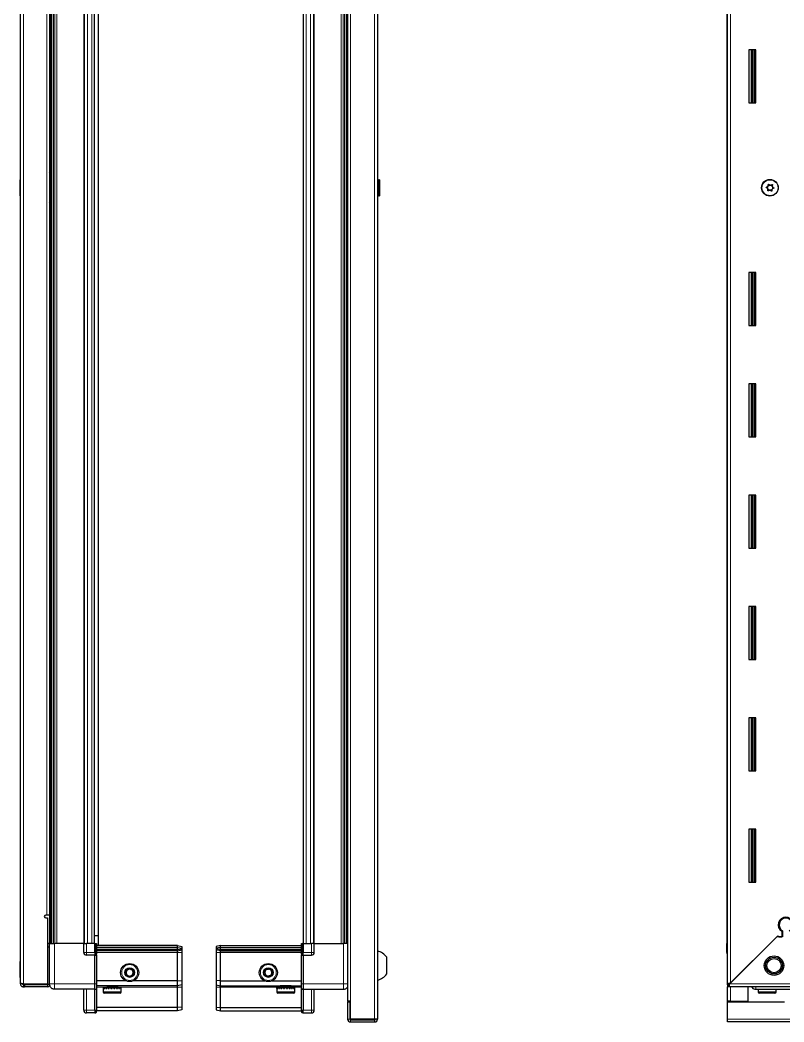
# Model space of a CAD drawing. Header units: millimetres. Extents: x -659 to 2301, y -260 to 1614.
# Drawn here: x 718 to 1267, y 174 to 894 of the extents above; entities that cross this region are included whole.
import ezdxf

# ---------------------------------------------------------------- set-up
doc = ezdxf.new("R2010")
doc.units = ezdxf.units.MM

msp = doc.modelspace()

# ---------------------------------------------------------------- linework, layer by layer
at = {"color": 8, "linetype": 'Continuous', "lineweight": 18}
for p, q in [((972.77, 1370.73), (972.77, 175.93)), ((955.37, 1357.83), (955.37, 188.83)), ((720.27, 1345.58), (720.27, 201.08)), ((1228.49, 1344.98), (1228.49, 201.68)), ((740.41, 1316.33), (740.41, 230.33)), ((742.86, 230.33), (742.86, 1316.33)), ((744.27, 1316.33), (744.27, 230.33)), ((763.67, 230.33), (763.67, 1316.33)), ((766.32, 230.33), (766.32, 1316.33)), ((769.52, 230.33), (769.52, 1316.33)), ((923.52, 1316.33), (923.52, 230.33)), ((926.72, 1316.33), (926.72, 230.33)), ((929.37, 1316.33), (929.37, 230.33)), ((948.78, 230.33), (948.78, 1316.33)), ((950.19, 1316.33), (950.19, 230.33)), ((952.64, 230.33), (952.64, 1316.33)), ((737.07, 250.58), (737.07, 1296.08)), ((1243.39, 872.33), (1243.39, 834.33)), ((1244.63, 872.33), (1244.63, 834.33)), ((1243.39, 712.33), (1243.39, 674.33)), ((1244.63, 712.33), (1244.63, 674.33)), ((1243.39, 632.33), (1243.39, 594.33)), ((1244.63, 632.33), (1244.63, 594.33)), ((1243.39, 552.33), (1243.39, 514.33)), ((1244.63, 552.33), (1244.63, 514.33)), ((1243.39, 472.33), (1243.39, 434.33)), ((1244.63, 472.33), (1244.63, 434.33)), ((1243.39, 392.33), (1243.39, 354.33)), ((1244.63, 392.33), (1244.63, 354.33)), ((1243.39, 312.33), (1243.39, 274.33)), ((1244.63, 312.33), (1244.63, 274.33)), ((739.17, 230.33), (739.17, 250.58)), ((742.67, 230.33), (742.67, 201.33)), ((763.67, 223.83), (765.67, 223.83)), ((765.67, 230.33), (765.67, 223.83)), ((765.67, 223.83), (765.67, 221.83)), ((771.67, 223.83), (765.67, 223.83)), ((771.67, 223.83), (772.01, 223.83)), ((831.17, 223.83), (772.87, 223.83)), ((831.17, 223.83), (834.17, 223.83)), ((861.87, 223.83), (858.87, 223.83)), ((861.87, 223.83), (920.17, 223.83)), ((921.37, 230.33), (921.04, 230.33)), ((921.37, 223.83), (921.04, 223.83)), ((921.37, 223.83), (927.37, 223.83)), ((927.37, 230.33), (927.37, 223.83)), ((927.37, 223.83), (927.37, 221.83)), ((929.37, 223.83), (927.37, 223.83)), ((950.37, 230.33), (950.37, 201.33)), ((1226.39, 223.83), (1225.89, 223.83)), ((772.87, 221.63), (771.67, 221.63)), ((921.37, 221.63), (920.17, 221.63)), ((771.67, 201.33), (742.67, 201.33)), ((765.67, 197.33), (765.67, 182.33)), ((771.67, 201.33), (772.87, 201.33)), ((772.87, 197.13), (771.67, 197.13)), ((780.17, 198.83), (772.87, 198.83)), ((777.84, 195.43), (777.67, 195.43)), ((790.67, 195.43), (777.84, 195.43)), ((831.17, 198.83), (788.17, 198.83)), ((834.17, 198.83), (831.17, 198.83)), ((858.87, 198.83), (861.87, 198.83)), ((861.87, 198.83), (904.87, 198.83)), ((915.37, 195.43), (902.37, 195.43)), ((912.87, 198.83), (920.17, 198.83)), ((921.37, 201.33), (920.17, 201.33)), ((921.37, 197.13), (920.17, 197.13)), ((921.37, 201.33), (950.37, 201.33)), ((927.37, 197.33), (927.37, 182.33)), ((1227.99, 201.18), (1290.89, 201.18)), ((1228.49, 188.83), (1228.49, 199.08)), ((1252.7, 195.43), (1248.39, 195.43)), ((1261.39, 195.43), (1252.7, 195.43)), ((1228.49, 188.33), (1228.49, 188.83)), ((765.67, 182.33), (763.67, 182.33)), ((771.67, 182.33), (765.67, 182.33)), ((765.67, 182.33), (765.67, 180.33)), ((771.67, 182.33), (772.87, 182.33)), ((921.37, 182.33), (920.17, 182.33)), ((921.37, 182.33), (927.37, 182.33)), ((927.37, 182.33), (929.37, 182.33)), ((927.37, 182.33), (927.37, 180.33)), ((954.87, 175.93), (953.37, 175.93)), ((955.47, 175.33), (955.47, 173.83)), ((2225.39, 175.93), (1226.39, 175.93))]:
    msp.add_line(p, q, dxfattribs=at)
at = {"color": 7, "linetype": 'Continuous', "lineweight": 25}
for p, q in [((974.87, 1370.73), (974.87, 175.93)), ((953.27, 1357.83), (953.27, 188.83)), ((718.17, 201.68), (718.17, 1344.98)), ((1226.39, 201.08), (1226.39, 1345.58)), ((739.82, 230.33), (739.82, 1316.33)), ((741.62, 1316.33), (741.62, 230.33)), ((741.65, 1316.33), (741.65, 230.33)), ((764.32, 230.33), (764.32, 1316.33)), ((771.52, 230.33), (771.52, 1316.33)), ((921.52, 1316.33), (921.52, 230.33)), ((928.72, 1316.33), (928.72, 230.33)), ((951.4, 230.33), (951.4, 1316.33)), ((951.43, 230.33), (951.43, 1316.33)), ((953.22, 1316.33), (953.22, 230.33)), ((1226.04, 1316.33), (1226.04, 230.33)), ((774.02, 1309.33), (774.02, 235.83)), ((739.17, 1296.08), (739.17, 250.58)), ((1246.89, 872.33), (1241.89, 872.33)), ((1241.89, 872.33), (1241.89, 834.33)), ((1244.04, 834.33), (1244.04, 872.33)), ((1245.84, 834.33), (1245.84, 872.33)), ((1245.87, 834.33), (1245.87, 872.33)), ((1246.89, 834.33), (1246.89, 872.33)), ((1241.89, 834.33), (1246.89, 834.33)), ((718.17, 779.11), (717.87, 779.11)), ((717.87, 767.54), (717.87, 779.11)), ((739.67, 782.83), (739.67, 763.83)), ((975.86, 779.11), (974.87, 778.13)), ((976.37, 779.11), (975.86, 779.11)), ((975.86, 779.11), (975.86, 767.54)), ((976.37, 779.11), (976.37, 767.54)), ((717.87, 767.54), (718.17, 767.54)), ((974.87, 768.53), (975.86, 767.54)), ((975.86, 767.54), (976.37, 767.54)), ((1246.89, 712.33), (1241.89, 712.33)), ((1241.89, 712.33), (1241.89, 674.33)), ((1244.04, 674.33), (1244.04, 712.33)), ((1245.84, 674.33), (1245.84, 712.33)), ((1245.87, 674.33), (1245.87, 712.33)), ((1246.89, 674.33), (1246.89, 712.33)), ((1241.89, 674.33), (1246.89, 674.33)), ((1246.89, 632.33), (1241.89, 632.33)), ((1241.89, 632.33), (1241.89, 594.33)), ((1244.04, 594.33), (1244.04, 632.33)), ((1245.84, 594.33), (1245.84, 632.33)), ((1245.87, 594.33), (1245.87, 632.33)), ((1246.89, 594.33), (1246.89, 632.33)), ((1241.89, 594.33), (1246.89, 594.33)), ((1246.89, 552.33), (1241.89, 552.33)), ((1241.89, 552.33), (1241.89, 514.33)), ((1244.04, 514.33), (1244.04, 552.33)), ((1245.84, 514.33), (1245.84, 552.33)), ((1245.87, 514.33), (1245.87, 552.33)), ((1246.89, 514.33), (1246.89, 552.33)), ((1241.89, 514.33), (1246.89, 514.33)), ((1246.89, 472.33), (1241.89, 472.33)), ((1241.89, 472.33), (1241.89, 434.33)), ((1244.04, 434.33), (1244.04, 472.33)), ((1245.84, 434.33), (1245.84, 472.33)), ((1245.87, 434.33), (1245.87, 472.33)), ((1246.89, 434.33), (1246.89, 472.33)), ((1241.89, 434.33), (1246.89, 434.33)), ((1246.89, 392.33), (1241.89, 392.33)), ((1241.89, 392.33), (1241.89, 354.33)), ((1244.04, 354.33), (1244.04, 392.33)), ((1245.84, 354.33), (1245.84, 392.33)), ((1245.87, 354.33), (1245.87, 392.33)), ((1246.89, 354.33), (1246.89, 392.33)), ((1241.89, 354.33), (1246.89, 354.33)), ((1246.89, 312.33), (1241.89, 312.33)), ((1241.89, 312.33), (1241.89, 274.33)), ((1244.04, 274.33), (1244.04, 312.33)), ((1245.84, 274.33), (1245.84, 312.33)), ((1245.87, 274.33), (1245.87, 312.33)), ((1246.89, 274.33), (1246.89, 312.33)), ((1241.89, 274.33), (1246.89, 274.33)), ((737.07, 250.58), (736.32, 250.58)), ((736.32, 248.58), (737.67, 248.58)), ((739.17, 250.58), (737.07, 250.58)), ((737.67, 248.58), (737.67, 201.08)), ((1266.39, 248.7), (1266.39, 247.94)), ((1265.39, 238.97), (1265.39, 235.08)), ((1266.09, 239.37), (1266.09, 235.08)), ((774.02, 235.83), (771.52, 235.83)), ((774.02, 235.83), (774.02, 228.83)), ((1261.89, 235.08), (1227.99, 201.18)), ((1228.49, 201.68), (1262.59, 235.78)), ((1266.09, 235.08), (1261.89, 235.08)), ((1262.59, 235.78), (1263.29, 235.08)), ((1263.29, 235.08), (1265.39, 235.08)), ((739.17, 230.33), (737.67, 230.33)), ((739.17, 227.58), (737.67, 227.58)), ((739.17, 201.33), (739.17, 230.33)), ((763.67, 230.33), (742.67, 230.33)), ((763.67, 223.83), (763.67, 230.33)), ((763.67, 230.33), (765.67, 230.33)), ((771.67, 230.33), (765.67, 230.33)), ((771.67, 230.33), (772.01, 230.33)), ((771.67, 223.83), (771.67, 230.33)), ((771.67, 223.83), (771.67, 221.83)), ((771.67, 223.83), (771.67, 221.83)), ((772.01, 223.83), (772.01, 230.33)), ((772.01, 230.33), (772.87, 230.33)), ((772.87, 230.33), (772.87, 222.51)), ((831.17, 228.83), (772.87, 228.83)), ((831.17, 227.33), (772.87, 227.33)), ((831.17, 225.83), (772.87, 225.83)), ((831.17, 224.83), (772.87, 224.83)), ((831.17, 227.33), (831.17, 228.83)), ((831.17, 228.83), (834.17, 228.03)), ((831.17, 225.83), (831.17, 227.33)), ((831.17, 227.33), (834.17, 226.87)), ((831.17, 225.83), (834.17, 226.37)), ((831.17, 224.83), (831.17, 225.83)), ((831.17, 224.83), (834.17, 225.63)), ((831.17, 223.83), (831.17, 224.83)), ((831.17, 203.33), (831.17, 223.83)), ((834.17, 228.03), (834.17, 226.87)), ((834.17, 226.87), (834.17, 226.37)), ((834.17, 226.37), (834.17, 225.63)), ((834.17, 225.63), (834.17, 223.83)), ((834.17, 223.83), (834.17, 203.66)), ((861.87, 228.83), (858.87, 228.03)), ((858.87, 228.03), (858.87, 226.87)), ((861.87, 227.33), (858.87, 226.87)), ((858.87, 226.87), (858.87, 226.37)), ((861.87, 225.83), (858.87, 226.37)), ((858.87, 226.37), (858.87, 225.63)), ((861.87, 224.83), (858.87, 225.63)), ((858.87, 225.63), (858.87, 223.83)), ((858.87, 223.83), (858.87, 203.66)), ((861.87, 227.33), (861.87, 228.83)), ((861.87, 228.83), (920.17, 228.83)), ((861.87, 225.83), (861.87, 227.33)), ((861.87, 227.33), (920.17, 227.33)), ((861.87, 224.83), (861.87, 225.83)), ((861.87, 225.83), (920.17, 225.83)), ((861.87, 224.83), (920.17, 224.83)), ((861.87, 223.83), (861.87, 224.83)), ((861.87, 203.33), (861.87, 223.83)), ((920.17, 222.51), (920.17, 230.33)), ((920.17, 230.33), (921.04, 230.33)), ((921.04, 230.33), (921.04, 230.33)), ((921.04, 230.33), (921.04, 223.83)), ((921.37, 230.33), (921.04, 230.33)), ((921.37, 230.33), (921.37, 223.83)), ((921.37, 230.33), (921.37, 230.33)), ((921.37, 230.33), (927.37, 230.33)), ((921.37, 230.33), (921.37, 223.83)), ((921.37, 221.83), (921.37, 223.83)), ((929.37, 230.33), (927.37, 230.33)), ((929.37, 223.83), (929.37, 230.33)), ((929.37, 230.33), (950.37, 230.33)), ((1225.89, 230.33), (1225.89, 230.33)), ((1225.89, 223.83), (1225.89, 230.33)), ((1225.89, 230.33), (1225.89, 230.33)), ((1225.89, 230.33), (1225.89, 223.83)), ((1226.39, 230.33), (1225.89, 230.33)), ((718.17, 217.26), (717.87, 217.26)), ((717.87, 207.59), (717.87, 217.26)), ((771.67, 221.83), (765.67, 221.83)), ((771.67, 221.83), (772.87, 221.83)), ((771.67, 221.63), (771.67, 221.83)), ((771.67, 201.33), (771.67, 221.63)), ((772.87, 221.83), (772.87, 222.51)), ((772.87, 221.83), (772.87, 221.63)), ((772.87, 221.63), (772.87, 201.33)), ((920.17, 222.51), (920.17, 221.83)), ((921.37, 221.83), (920.17, 221.83)), ((920.17, 221.63), (920.17, 221.83)), ((920.17, 201.33), (920.17, 221.63)), ((921.37, 221.83), (921.37, 221.63)), ((921.37, 221.83), (927.37, 221.83)), ((921.37, 221.63), (921.37, 201.33)), ((981.47, 208.33), (981.47, 220.33)), ((1226.39, 222.51), (1226.39, 222.51)), ((717.87, 205.69), (717.87, 207.59)), ((717.87, 205.69), (718.17, 205.69)), ((718.17, 201.18), (718.17, 201.68)), ((794.17, 203.33), (772.87, 203.33)), ((831.17, 203.33), (799.17, 203.33)), ((831.17, 203.33), (834.17, 203.66)), ((831.17, 199.83), (831.17, 203.33)), ((834.17, 203.66), (834.17, 200.63)), ((861.87, 203.33), (858.87, 203.66)), ((858.87, 203.66), (858.87, 200.63)), ((861.87, 203.33), (893.87, 203.33)), ((861.87, 199.83), (861.87, 203.33)), ((898.87, 203.33), (920.17, 203.33)), ((719.67, 201.18), (718.17, 201.18)), ((737.67, 201.08), (720.27, 201.08)), ((720.27, 200.58), (720.27, 199.08)), ((720.27, 200.58), (721.17, 200.58)), ((720.27, 199.08), (721.17, 199.08)), ((721.17, 200.58), (721.17, 199.08)), ((737.67, 200.58), (721.17, 200.58)), ((737.67, 199.08), (721.17, 199.08)), ((737.67, 201.08), (739.17, 201.08)), ((737.67, 200.58), (737.67, 199.08)), ((771.67, 197.33), (742.67, 197.33)), ((763.67, 182.33), (763.67, 197.33)), ((771.67, 197.33), (771.67, 201.33)), ((771.67, 197.33), (772.87, 197.33)), ((771.67, 197.13), (771.67, 197.33)), ((771.67, 182.33), (771.67, 197.13)), ((772.87, 201.33), (772.87, 197.33)), ((831.17, 199.83), (772.87, 199.83)), ((772.87, 197.33), (772.87, 197.13)), ((772.87, 197.13), (772.87, 182.33)), ((777.67, 198.33), (777.67, 195.43)), ((777.77, 198.33), (777.67, 198.33)), ((777.77, 197.83), (777.77, 198.33)), ((777.94, 198.33), (777.77, 198.33)), ((777.77, 197.83), (777.94, 197.83)), ((777.94, 197.83), (777.94, 198.33)), ((778.43, 198.33), (777.94, 198.33)), ((778.43, 197.83), (778.43, 198.33)), ((778.81, 198.33), (778.43, 198.33)), ((778.43, 197.83), (778.81, 197.83)), ((778.62, 194.63), (778.47, 194.63)), ((789.87, 194.63), (778.62, 194.63)), ((778.81, 197.83), (778.81, 198.33)), ((779.65, 198.33), (778.81, 198.33)), ((779.65, 197.83), (779.65, 198.33)), ((780.2, 198.33), (779.65, 198.33)), ((779.65, 197.83), (780.2, 197.83)), ((779.77, 198.43), (779.77, 198.33)), ((785.17, 198.43), (779.77, 198.43)), ((780.17, 199.83), (780.17, 199.8)), ((780.17, 199.8), (780.86, 199.31)), ((780.28, 199.8), (780.17, 199.8)), ((780.86, 199.31), (780.17, 198.83)), ((780.28, 198.83), (780.17, 198.83)), ((780.2, 197.83), (780.2, 198.33)), ((781.31, 198.33), (780.2, 198.33)), ((788.17, 199.8), (780.28, 199.8)), ((788.17, 198.83), (780.28, 198.83)), ((780.95, 199.31), (780.86, 199.31)), ((787.48, 199.31), (780.95, 199.31)), ((781.31, 197.83), (781.31, 198.33)), ((781.99, 198.33), (781.31, 198.33)), ((781.31, 197.83), (781.99, 197.83)), ((781.99, 197.83), (781.99, 198.33)), ((783.25, 198.33), (781.99, 198.33)), ((783.25, 197.83), (783.25, 198.33)), ((783.55, 198.33), (783.25, 198.33)), ((783.25, 197.83), (783.99, 197.83)), ((783.55, 197.83), (783.55, 198.33)), ((783.99, 197.83), (783.99, 198.33)), ((785.29, 198.33), (783.99, 198.33)), ((788.57, 198.43), (785.17, 198.43)), ((785.29, 197.83), (785.29, 198.33)), ((785.29, 197.83), (786, 197.83)), ((785.41, 197.83), (785.41, 198.33)), ((786, 198.33), (785.41, 198.33)), ((786, 197.83), (786, 198.33)), ((787.21, 198.33), (786, 198.33)), ((787.21, 197.83), (787.21, 198.33)), ((787.84, 198.33), (787.21, 198.33)), ((787.21, 197.83), (787.84, 197.83)), ((787.48, 199.31), (788.17, 199.8)), ((788.17, 198.83), (787.48, 199.31)), ((787.84, 197.83), (787.84, 198.33)), ((788.84, 198.33), (787.84, 198.33)), ((788.17, 199.8), (788.17, 199.83)), ((788.57, 198.33), (788.57, 198.43)), ((788.84, 197.83), (788.84, 198.33)), ((789.32, 198.33), (788.84, 198.33)), ((788.84, 197.83), (789.32, 197.83)), ((789.32, 197.83), (789.32, 198.33)), ((790.01, 198.33), (789.32, 198.33)), ((790.01, 197.83), (790.01, 198.33)), ((790.3, 198.33), (790.01, 198.33)), ((790.01, 197.83), (790.3, 197.83)), ((790.3, 197.83), (790.3, 198.33)), ((790.61, 198.33), (790.3, 198.33)), ((790.61, 197.83), (790.61, 198.33)), ((790.67, 198.33), (790.61, 198.33)), ((790.61, 197.83), (790.67, 197.83)), ((790.67, 195.43), (790.67, 198.33)), ((790.67, 197.83), (790.67, 198.33)), ((790.67, 198.33), (790.67, 198.33)), ((834.17, 200.63), (831.17, 199.83)), ((831.17, 198.83), (831.17, 199.83)), ((831.17, 184.33), (831.17, 198.83)), ((834.17, 200.63), (834.17, 198.83)), ((834.17, 198.83), (834.17, 184.48)), ((858.87, 200.63), (861.87, 199.83)), ((858.87, 200.63), (858.87, 198.83)), ((858.87, 198.83), (858.87, 184.48)), ((861.87, 199.83), (920.17, 199.83)), ((861.87, 198.83), (861.87, 199.83)), ((861.87, 184.33), (861.87, 198.83)), ((902.37, 198.33), (902.37, 195.43)), ((902.39, 198.33), (902.37, 198.33)), ((902.39, 197.83), (902.39, 198.33)), ((902.49, 198.33), (902.39, 198.33)), ((902.39, 197.83), (902.49, 197.83)), ((902.49, 197.83), (902.49, 198.33)), ((902.86, 198.33), (902.49, 198.33)), ((902.86, 197.83), (902.86, 198.33)), ((903.18, 198.33), (902.86, 198.33)), ((902.86, 197.83), (903.18, 197.83)), ((914.57, 194.63), (903.17, 194.63)), ((903.18, 197.83), (903.18, 198.33)), ((903.92, 198.33), (903.18, 198.33)), ((903.92, 197.83), (903.92, 198.33)), ((904.43, 198.33), (903.92, 198.33)), ((903.92, 197.83), (904.43, 197.83)), ((904.43, 197.83), (904.43, 198.33)), ((905.46, 198.33), (904.43, 198.33)), ((904.47, 198.43), (904.47, 198.33)), ((913.27, 198.43), (904.47, 198.43)), ((904.87, 199.83), (904.87, 199.8)), ((904.87, 199.8), (905.56, 199.31)), ((912.87, 199.8), (904.87, 199.8)), ((905.56, 199.31), (904.87, 198.83)), ((912.87, 198.83), (904.87, 198.83)), ((905.46, 197.83), (905.46, 198.33)), ((906.11, 198.33), (905.46, 198.33)), ((905.46, 197.83), (906.11, 197.83)), ((912.18, 199.31), (905.56, 199.31)), ((906.11, 197.83), (906.11, 198.33)), ((907.34, 198.33), (906.11, 198.33)), ((907.34, 197.83), (907.34, 198.33)), ((907.83, 198.33), (907.34, 198.33)), ((907.34, 197.83), (908.07, 197.83)), ((907.83, 197.83), (907.83, 198.33)), ((908.07, 197.83), (908.07, 198.33)), ((909.37, 198.33), (908.07, 198.33)), ((909.37, 197.83), (909.37, 198.33)), ((909.37, 197.83), (910.1, 197.83)), ((909.7, 197.83), (909.7, 198.33)), ((910.1, 198.33), (909.7, 198.33)), ((910.1, 197.83), (910.1, 198.33)), ((911.34, 198.33), (910.1, 198.33)), ((911.34, 197.83), (911.34, 198.33)), ((912.01, 198.33), (911.34, 198.33)), ((911.34, 197.83), (912.01, 197.83)), ((912.01, 197.83), (912.01, 198.33)), ((913.08, 198.33), (912.01, 198.33)), ((912.18, 199.31), (912.87, 199.8)), ((912.87, 198.83), (912.18, 199.31)), ((912.87, 199.8), (912.87, 199.83)), ((913.08, 197.83), (913.08, 198.33)), ((913.62, 198.33), (913.08, 198.33)), ((913.08, 197.83), (913.62, 197.83)), ((913.27, 198.33), (913.27, 198.43)), ((913.62, 197.83), (913.62, 198.33)), ((914.41, 198.33), (913.62, 198.33)), ((914.41, 197.83), (914.41, 198.33)), ((914.76, 198.33), (914.41, 198.33)), ((914.41, 197.83), (914.76, 197.83)), ((914.76, 197.83), (914.76, 198.33)), ((915.19, 198.33), (914.76, 198.33)), ((915.19, 197.83), (915.19, 198.33)), ((915.32, 198.33), (915.19, 198.33)), ((915.19, 197.83), (915.32, 197.83)), ((915.32, 197.83), (915.32, 198.33)), ((915.37, 198.33), (915.32, 198.33)), ((915.37, 195.43), (915.37, 198.33)), ((920.17, 197.33), (920.17, 201.33)), ((921.37, 197.33), (920.17, 197.33)), ((920.17, 197.13), (920.17, 197.33)), ((920.17, 182.33), (920.17, 197.13)), ((921.37, 201.33), (921.37, 197.33)), ((921.37, 197.33), (921.37, 197.13)), ((921.37, 197.33), (950.37, 197.33)), ((921.37, 197.13), (921.37, 182.33)), ((921.37, 197.13), (921.37, 182.33)), ((929.37, 182.33), (929.37, 197.33)), ((1226.39, 200.58), (1226.39, 201.08)), ((1227.89, 201.08), (1226.39, 201.08)), ((1226.39, 200.58), (1226.39, 199.08)), ((1227.39, 200.58), (1226.39, 200.58)), ((1226.39, 188.83), (1226.39, 199.08)), ((1227.39, 199.08), (1226.39, 199.08)), ((1227.39, 200.58), (1227.39, 199.08)), ((1290.89, 199.08), (1227.39, 199.08)), ((1241.39, 188.83), (1241.39, 199.08)), ((1246.89, 197.33), (1275.89, 197.33)), ((1248.39, 197.33), (1248.39, 195.43)), ((1252.97, 194.63), (1249.19, 194.63)), ((1260.59, 194.63), (1252.97, 194.63)), ((1261.39, 195.43), (1261.39, 197.33)), ((955.37, 188.83), (953.27, 188.83)), ((953.37, 188.33), (953.37, 175.93)), ((953.37, 188.33), (954.87, 188.33)), ((954.87, 188.33), (954.87, 175.93)), ((955.37, 175.93), (955.37, 188.83)), ((1228.49, 188.83), (1226.39, 188.83)), ((1226.39, 188.33), (1226.39, 188.83)), ((1226.39, 175.93), (1226.39, 188.33)), ((1226.39, 188.33), (1267.39, 188.33)), ((1227.89, 188.33), (1227.89, 188.83)), ((1228.49, 188.83), (1241.39, 188.83)), ((771.67, 180.33), (765.67, 180.33)), ((771.67, 182.33), (771.67, 180.33)), ((771.67, 180.33), (772.01, 180.33)), ((771.67, 180.33), (771.67, 180.33)), ((771.67, 180.33), (772.01, 180.33)), ((772.01, 180.33), (772.87, 180.83)), ((772.01, 180.33), (772.87, 180.83)), ((831.17, 184.33), (772.87, 184.33)), ((772.87, 180.83), (772.87, 182.33)), ((831.17, 181.83), (772.87, 181.83)), ((834.17, 184.48), (831.17, 184.33)), ((831.17, 181.83), (831.17, 184.33)), ((834.17, 182.63), (831.17, 181.83)), ((834.17, 184.48), (834.17, 182.63)), ((858.87, 184.48), (861.87, 184.33)), ((858.87, 184.48), (858.87, 182.63)), ((858.87, 182.63), (861.87, 181.83)), ((861.87, 184.33), (920.17, 184.33)), ((861.87, 181.83), (861.87, 184.33)), ((861.87, 181.83), (920.17, 181.83)), ((920.17, 182.33), (920.17, 180.83)), ((920.17, 180.83), (921.04, 180.33)), ((921.37, 180.33), (921.04, 180.33)), ((921.37, 180.33), (921.37, 182.33)), ((921.37, 180.33), (927.37, 180.33)), ((972.77, 175.93), (955.37, 175.93)), ((955.47, 175.33), (972.77, 175.33)), ((955.47, 173.83), (972.77, 173.83)), ((974.87, 175.93), (972.77, 175.93)), ((972.77, 175.33), (972.77, 173.83)), ((1226.39, 173.83), (1226.39, 175.93)), ((2225.39, 173.83), (1226.39, 173.83))]:
    msp.add_line(p, q, dxfattribs=at)
for centre, radius in [((1256.89, 773.33), 6), ((1257.04, 773.33), 5.79), ((1257.04, 773.33), 1.85), ((1259.89, 214.33), 7), ((1259.89, 214.33), 6.02), ((1259.89, 214.33), 5.1), ((796.67, 209.33), 6.5), ((796.67, 209.33), 3.46), ((896.37, 209.33), 6.5), ((896.37, 209.33), 3.46)]:
    msp.add_circle(centre, radius, dxfattribs=at)
at = {"color": 8, "linetype": 'Continuous', "lineweight": 18}
for centre in [(796.67, 209.33), (896.37, 209.33)]:
    msp.add_circle(centre, 5.7, dxfattribs=at)
at = {"color": 7, "linetype": 'Continuous', "lineweight": 25}
for centre, radius, start, end in [((736.67, 782.83), 3, 0, 33.55731), ((736.67, 763.83), 3, 326.44269, 0), ((736.32, 249.58), 1, 90, 270), ((1268.39, 243.58), 5.5, 303.05573, 236.94427), ((1268.39, 243.58), 4.8, 298.63099, 241.36901), ((765.67, 223.83), 2, 180, 270), ((927.37, 223.83), 2, 270, 0), ((971.85, 213.31), 11.91, 36.1266, 75.29965), ((1227.89, 223.83), 2, 180, 221.39416), ((796.67, 209.33), 2.5, 127.98423, 187.98423), ((796.67, 209.33), 2.5, 187.98423, 247.98423), ((796.67, 209.33), 2.5, 67.98423, 127.98423), ((796.67, 209.33), 2.5, 7.98423, 67.98423), ((796.67, 209.33), 2.5, 307.98423, 7.98423), ((896.37, 209.33), 2.5, 155.91157, 215.91157), ((896.37, 209.33), 2.5, 95.91157, 155.91157), ((896.37, 209.33), 2.5, 35.91157, 95.91157), ((896.37, 209.33), 2.5, 335.91157, 35.91157), ((796.67, 209.33), 2.5, 247.98423, 307.98423), ((896.37, 209.33), 2.5, 215.91157, 275.91157), ((896.37, 209.33), 2.5, 275.91157, 335.91157), ((971.85, 215.35), 11.91, 284.70035, 323.8734), ((720.17, 201.58), 0.5, 243.58436, 270), ((737.57, 201.18), 0.6, 270, 350.40593), ((737.57, 201.18), 2.1, 272.7294, 327.8305), ((778.47, 195.43), 0.8, 180, 270), ((779.77, 198.83), 0.4, 270, 0), ((788.57, 198.83), 0.4, 180, 270), ((789.87, 195.43), 0.8, 270, 0), ((903.17, 195.43), 0.8, 180, 270), ((904.47, 198.83), 0.4, 270, 0), ((913.27, 198.83), 0.4, 180, 270), ((914.57, 195.43), 0.8, 270, 0), ((1249.19, 195.43), 0.8, 180, 270), ((1260.59, 195.43), 0.8, 270, 0), ((765.67, 182.33), 2, 180, 270), ((927.37, 182.33), 2, 270, 0), ((955.47, 175.93), 2.1, 180, 270), ((955.47, 175.93), 0.6, 180, 270), ((972.77, 175.93), 0.6, 270, 0), ((972.77, 175.93), 2.1, 270, 0)]:
    msp.add_arc(centre, radius, start, end, dxfattribs=at)
for centre, start_param, end_param in [((775.47, 223.83), 3.141593, 3.864327), ((917.58, 223.83), 5.560451, 6.283185)]:
    msp.add_ellipse(centre, major_axis=(3.46, 0), ratio=0.57735, start_param=start_param, end_param=end_param, dxfattribs=at)
for points, knots in [([(1258.68, 775.6), (1258.67, 775.61), (1258.64, 775.62), (1258.59, 775.62), (1258.45, 775.58), (1258.1, 775.4), (1257.62, 775.16), (1256.99, 775.2), (1256.55, 775.47), (1256.24, 775.72), (1256.05, 775.85), (1255.96, 775.89), (1255.92, 775.89), (1255.88, 775.88), (1255.86, 775.86), (1255.83, 775.8), (1255.78, 775.53), (1255.78, 775.06), (1255.6, 774.37), (1255, 773.98), (1254.55, 773.83), (1254.32, 773.7), (1254.27, 773.65), (1254.26, 773.62), (1254.26, 773.59), (1254.27, 773.56), (1254.3, 773.52), (1254.35, 773.46), (1254.53, 773.33), (1254.86, 773.12), (1255.25, 772.79), (1255.49, 772.2), (1255.41, 771.67), (1255.36, 771.28), (1255.36, 771.13), (1255.39, 771.08), (1255.41, 771.05), (1255.44, 771.04), (1255.5, 771.04), (1255.64, 771.08), (1255.99, 771.26), (1256.47, 771.5), (1257.1, 771.46), (1257.54, 771.19), (1257.85, 770.94), (1258.04, 770.81), (1258.13, 770.77), (1258.17, 770.77), (1258.2, 770.78), (1258.23, 770.8), (1258.26, 770.86), (1258.31, 771.13), (1258.31, 771.6), (1258.48, 772.29), (1259.08, 772.68), (1259.53, 772.83), (1259.77, 772.96), (1259.82, 773.01), (1259.83, 773.04), (1259.83, 773.07), (1259.82, 773.1), (1259.79, 773.14), (1259.73, 773.2), (1259.55, 773.33), (1259.23, 773.54), (1258.83, 773.87), (1258.6, 774.45), (1258.67, 774.99), (1258.73, 775.38), (1258.72, 775.53), (1258.7, 775.58), (1258.69, 775.6), (1258.68, 775.6)], [0, 0, 0, 0, 0.002009, 0.00442, 0.009365, 0.025528, 0.067705, 0.095786, 0.124646, 0.150342, 0.160519, 0.163394, 0.165697, 0.167245, 0.168874, 0.17077, 0.178606, 0.211994, 0.249994, 0.287995, 0.321383, 0.329219, 0.331115, 0.332744, 0.334292, 0.336217, 0.338535, 0.341318, 0.349662, 0.375358, 0.404217, 0.432298, 0.474475, 0.490639, 0.496669, 0.49844, 0.5, 0.502009, 0.50442, 0.509365, 0.525528, 0.567705, 0.595786, 0.624646, 0.650342, 0.660519, 0.663394, 0.665697, 0.667245, 0.668874, 0.67077, 0.678606, 0.711994, 0.749994, 0.787995, 0.821383, 0.829219, 0.831115, 0.832744, 0.834292, 0.836217, 0.838535, 0.841318, 0.849662, 0.875358, 0.904217, 0.932298, 0.974475, 0.990639, 0.996669, 0.99844, 1, 1, 1, 1]), ([(739.17, 230.33), (739.21, 230.33), (739.29, 230.33), (739.89, 230.33), (740.78, 230.33), (741.76, 230.33), (742.42, 230.33), (742.67, 230.33)], [0, 0, 0, 0, 0.214694, 0.429388, 0.644082, 0.858775, 1, 1, 1, 1]), ([(953.22, 230.33), (953.19, 230.33), (952.97, 230.33), (952.25, 230.33), (951.28, 230.33), (950.63, 230.33), (950.37, 230.33)], [0, 0, 0, 0, 0.071707, 0.420979, 0.770251, 1, 1, 1, 1]), ([(794, 210.41), (794.4, 210.73), (795.16, 211.32), (795.92, 211.91), (796.27, 212.19)], [0, 0, 0, 0, 0.534686, 1, 1, 1, 1]), ([(794.4, 207.55), (794.38, 207.68), (794.3, 208.27), (794.16, 209.26), (794.04, 210.07), (794, 210.41)], [0, 0, 0, 0, 0.133125, 0.637099, 1, 1, 1, 1]), ([(796.27, 212.19), (796.75, 212), (797.64, 211.63), (798.53, 211.27), (798.95, 211.11)], [0, 0, 0, 0, 0.534686, 1, 1, 1, 1]), ([(798.95, 211.11), (799, 210.76), (799.11, 209.95), (799.25, 208.96), (799.33, 208.37), (799.35, 208.25)], [0, 0, 0, 0, 0.3629006, 0.8668753, 1, 1, 1, 1]), ([(893.5, 209.03), (893.71, 209.5), (894.11, 210.38), (894.5, 211.26), (894.68, 211.67)], [0, 0, 0, 0, 0.534686, 1, 1, 1, 1]), ([(895.19, 206.69), (894.89, 207.11), (894.33, 207.89), (893.76, 208.67), (893.5, 209.03)], [0, 0, 0, 0, 0.534686, 1, 1, 1, 1]), ([(894.68, 211.67), (895.02, 211.7), (895.84, 211.79), (896.83, 211.89), (897.43, 211.95), (897.55, 211.96)], [0, 0, 0, 0, 0.362901, 0.866875, 1, 1, 1, 1]), ([(897.55, 211.96), (897.85, 211.55), (898.42, 210.77), (898.98, 209.99), (899.24, 209.63)], [0, 0, 0, 0, 0.534686, 1, 1, 1, 1]), ([(899.24, 209.63), (899.03, 209.16), (898.64, 208.28), (898.25, 207.4), (898.07, 206.99)], [0, 0, 0, 0, 0.534686, 1, 1, 1, 1]), ([(720.27, 201.08), (720.02, 201.13), (719.53, 201.22), (718.89, 201.35), (718.42, 201.48), (718.2, 201.59), (718.18, 201.66), (718.17, 201.68)], [0, 0, 0, 0, 0.230255, 0.448522, 0.666786, 0.88505, 1, 1, 1, 1]), ([(797.07, 206.47), (796.6, 206.66), (795.7, 207.03), (794.81, 207.39), (794.4, 207.55)], [0, 0, 0, 0, 0.534686, 1, 1, 1, 1]), ([(799.35, 208.25), (798.94, 207.93), (798.18, 207.34), (797.43, 206.75), (797.07, 206.47)], [0, 0, 0, 0, 0.534686, 1, 1, 1, 1]), ([(898.07, 206.99), (897.94, 206.98), (897.35, 206.92), (896.36, 206.81), (895.54, 206.73), (895.19, 206.69)], [0, 0, 0, 0, 0.133125, 0.637099, 1, 1, 1, 1]), ([(1228.49, 201.68), (1228.24, 201.63), (1227.75, 201.54), (1227.11, 201.41), (1226.64, 201.28), (1226.42, 201.17), (1226.4, 201.1), (1226.39, 201.08)], [0, 0, 0, 0, 0.230255, 0.448522, 0.666786, 0.88505, 1, 1, 1, 1]), ([(718.17, 201.18), (718.2, 200.93), (718.25, 200.43), (718.65, 199.79), (719.2, 199.33), (719.78, 199.11), (720.15, 199.09), (720.27, 199.08)], [0, 0, 0, 0, 0.230255, 0.448522, 0.666786, 0.88505, 1, 1, 1, 1]), ([(739.17, 200.83), (739.17, 200.84), (739.17, 200.85), (739.17, 200.97), (739.17, 201.13), (739.17, 201.26), (739.17, 201.33)], [0, 0, 0, 0, 0.249394, 0.500333, 0.750167, 1, 1, 1, 1]), ([(742.67, 197.33), (742.23, 197.38), (741.56, 197.45), (740.74, 197.88), (740.18, 198.34), (739.73, 198.9), (739.29, 199.71), (739.22, 200.39), (739.17, 200.83)], [0, 0, 0, 0, 0.239457, 0.368361, 0.5, 0.631639, 0.760543, 1, 1, 1, 1]), ([(950.37, 197.33), (950.81, 197.38), (951.49, 197.45), (952.3, 197.89), (952.86, 198.32), (953.14, 198.7), (953.27, 198.88)], [0, 0, 0, 0, 0.384298, 0.591173, 0.802437, 1, 1, 1, 1]), ([(1227.39, 199.08), (1227.44, 199.11), (1227.53, 199.16), (1227.66, 199.55), (1227.79, 200.11), (1227.9, 200.69), (1227.97, 201.05), (1227.99, 201.18)], [0, 0, 0, 0, 0.230255, 0.448522, 0.666786, 0.88505, 1, 1, 1, 1]), ([(1243.68, 199.08), (1243.8, 198.88), (1244.19, 198.23), (1245.34, 197.52), (1246.38, 197.39), (1246.89, 197.33)], [0, 0, 0, 0, 0.18225, 0.591125, 1, 1, 1, 1])]:
    msp.add_open_spline(points, degree=3, knots=knots, dxfattribs=at)
for points in [[(1228.49, 201.68), (1228.42, 201.63), (1228.26, 201.53), (1228.06, 201.38), (1227.92, 201.23), (1227.9, 201.13), (1227.89, 201.08)], [(719.67, 201.18), (719.68, 201.1), (719.7, 200.94), (719.84, 200.75), (720.04, 200.61), (720.19, 200.59), (720.27, 200.58)], [(1227.39, 200.58), (1227.44, 200.59), (1227.54, 200.61), (1227.69, 200.75), (1227.84, 200.94), (1227.94, 201.1), (1227.99, 201.18)]]:
    msp.add_open_spline(points, degree=3, dxfattribs=at)
at = {"color": 8, "linetype": 'Continuous', "lineweight": 18}
for points, knots in [([(742.67, 201.33), (742.23, 201.33), (741.56, 201.33), (740.74, 201.33), (740.18, 201.33), (739.73, 201.33), (739.29, 201.33), (739.22, 201.33), (739.17, 201.33)], [0, 0, 0, 0, 0.2394568, 0.3683607, 0.5, 0.6316393, 0.7605432, 1, 1, 1, 1]), ([(950.37, 201.33), (950.81, 201.33), (951.49, 201.33), (952.3, 201.33), (952.86, 201.33), (953.14, 201.33), (953.27, 201.33)], [0, 0, 0, 0, 0.384298, 0.591173, 0.802437, 1, 1, 1, 1]), ([(1246.89, 197.33), (1246.89, 197.38), (1246.89, 197.45), (1246.89, 197.88), (1246.89, 198.34), (1246.89, 198.75), (1246.89, 199.02), (1246.89, 199.08)], [0, 0, 0, 0, 0.359753, 0.553414, 0.751185, 0.948956, 1, 1, 1, 1])]:
    msp.add_open_spline(points, degree=3, knots=knots, dxfattribs=at)
for points in [[(742.67, 201.33), (742.67, 200.81), (742.67, 199.76), (742.67, 198.43), (742.67, 197.51), (742.67, 197.39), (742.67, 197.33)], [(950.37, 201.33), (950.37, 200.81), (950.37, 199.76), (950.37, 198.43), (950.37, 197.51), (950.37, 197.39), (950.37, 197.33)]]:
    msp.add_open_spline(points, degree=3, dxfattribs=at)

doc.saveas('drawing.dxf')
